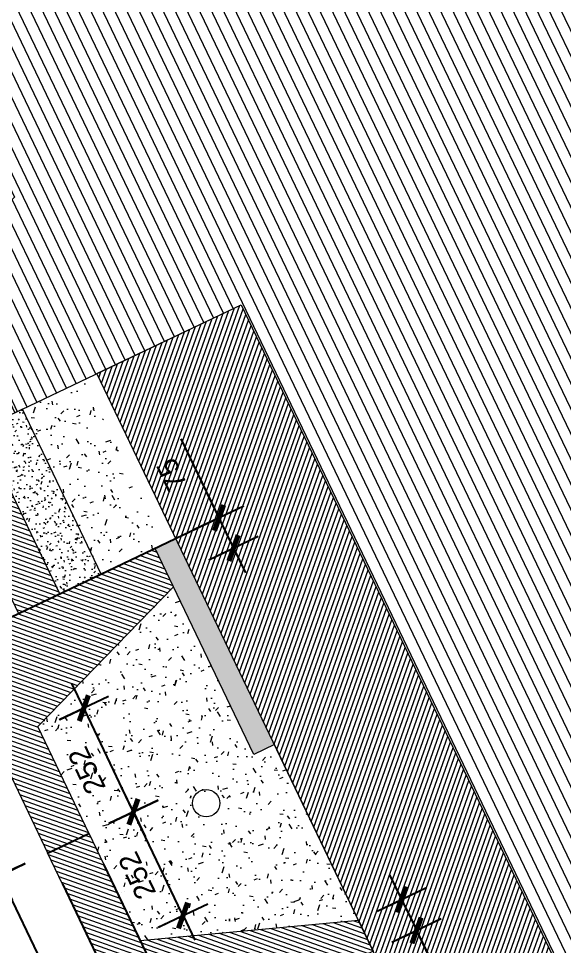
# Model space of a CAD drawing. Header units: metres. Extents: x 679304 to 680626, y 2747329 to 2750056.
# Drawn here: x 679480.395 to 679481.589, y 2747417.564 to 2747419.595 of the extents above; entities that cross this region are included whole.
import ezdxf

# ---------------------------------------------------------------- set-up
doc = ezdxf.new("R2010")
doc.units = ezdxf.units.M
doc.layers.add('01-TX-Dimensions_1-25', color=157, linetype='Continuous')
doc.layers.add('COTAUX', color=7, linetype='Continuous')
for name, color, linetype, lineweight in [('02-L-projecció', 6, 'Continuous', 5), ('02-L-seccionat', 4, 'Continuous', 5), ('3-TR Formigó', 252, 'Continuous', 0), ('3-TR terra compactada', 45, 'Continuous', 0)]:
    doc.layers.add(name, color=color, linetype=linetype, lineweight=lineweight)
doc.layers.add('3-TR tot_u', color=8, linetype='Continuous', lineweight=5, true_color=0x787878)
doc.layers.add('EIT_3 TR sorra', color=9, linetype='Continuous', true_color=0xd8ceb0)
doc.styles.get("Standard").update_dxf_attribs({"font": 'arial.ttf'})
doc.dimstyles.new('E20', dxfattribs={"dimscale": 0.03, "dimtxt": 1.5, "dimasz": 0.2, "dimexe": 0.1, "dimexo": 2.5, "dimgap": 1, "dimtad": 1, "dimdec": 0, "dimlfac": 1000, "dimzin": 0, "dimdsep": 46, "dimtxsty": 'Standard', "dimblk1": 'LINCOT200', "dimblk2": 'LINCOT200', "dimsah": 1, "dimcen": 0.1, "dimdle": 0.1, "dimclrt": 256, "dimadec": 0, "dimazin": 0, "dimtfac": 0.0153846153846154, "dimtdec": 0, "dimtofl": 0, "dimtmove": 0, "dimatfit": 3, "dimldrblk": 'LINCOT200', "dimfxl": 1, "dimtolj": 1, "dimtzin": 0, "dimarcsym": 0})

# ---------------------------------------------------------------- blocks, each defined once
blk = doc.blocks.new('Bench')
at = {"layer": '3-TR Formigó'}
h = blk.add_hatch(dxfattribs=at)
h.set_pattern_fill('ANSI31', color=256, scale=0.003, angle=-18.27604261032588, style=0)
h.set_pattern_definition([(44.99999999989514, (-45.49588849255814, 30.80655877431855), (-0.0067351920907895, 0.0067351920908142), [])])
h.paths.add_polyline_path([(0, -4.656613e-10), (0.50157939363271, -3.2475218177e-06), (0.50157939363271, -0.1000032475218177), (0.2407935219807274, -0.1000032475218177), (0.0750000006519258, -0.5499999993480742), (4.656613e-10, -0.5499999998137355)])
at = {"layer": '02-L-seccionat'}
blk.add_lwpolyline([(0, -4.656613e-10), (0.50157939363271, -3.2475218177e-06), (0.50157939363271, -0.1000032475218177), (0.2407935219807274, -0.1000032475218177), (0.0750000006519258, -0.5499999993480742), (4.656613e-10, -0.5499999998137355)], close=True, dxfattribs=at)
blk = doc.blocks.new('WTF Without Channel')
at = {"layer": '3-TR Formigó'}
h = blk.add_hatch(dxfattribs=at)
h.set_pattern_fill('ANSI31', color=256, scale=0.003, angle=-18.27604261032588, style=0)
h.set_pattern_definition([(44.99999999989514, (-45.49759603064983, 30.80652634575255), (-0.0067351920907895, 0.0067351920908142), [])])
h.paths.add_polyline_path([(3.710118844578869, 1.364845426839209), (3.208539450946159, 1.364842179783053), (3.208539450946159, 1.264842179783053), (3.469325322598142, 1.264842179783053), (3.616691238473095, 0.8648616320382722), (3.710118844578869, 0.8648616320382722)])
h = blk.add_hatch(dxfattribs=at)
h.set_pattern_fill('ANSI31', color=256, scale=0.003, style=0)
h.set_pattern_definition([(45, (1.508515510733572, -0.003939346392051), (-0.0067351920908019, 0.0067351920908019), [])])
h.paths.add_polyline_path([(4.110179208081869, 1.196019847877324), (3.710118844578869, 1.196019847877324), (3.710118844578869, 1.096019848249853), (4.110179208081869, 1.096019848249853)])
h = blk.add_hatch(dxfattribs=at)
h.set_pattern_fill('ANSI31', color=256, scale=0.003, angle=90, style=0)
h.set_pattern_definition([(135, (1.358779528952952, 0.1049445969983926), (-0.0067351920908019, -0.0067351920908019), [])])
h.paths.add_polyline_path([(4.110329755454406, 0.464878128050252), (4.110329755454406, 0.8148778565580336), (2.490238671648917, 0.8148778565580336), (2.490238671648917, 0.464878128050252)])
at = {"layer": '3-TR terra compactada'}
h = blk.add_hatch(dxfattribs=at)
h.set_pattern_fill('LINE', color=256, scale=0.0075, style=0)
h.set_pattern_definition([(3.2e-15, (-0.0845599917398725, -1.595055404119194), (0, 0.0238125), [])])
h.paths.add_polyline_path([(-5.5362639912e-06, 0.8741881636903938), (-5.5362373756e-06, -0.7499505232405764), (7.645201560558568, -0.7499505230225632), (7.644030673154993, 0.7866132804195951), (4.536513713151984, 0.8108087480970578), (4.458066120157297, 1.011425611906631), (4.110179208653628, 1.01413429750308), (4.110179208653628, 0.464878128050252), (2.490238671648917, 0.464878128050252), (2.376964243046694, 0.8574036178634836)])
at = {"layer": '3-TR tot_u'}
h = blk.add_hatch(dxfattribs=at)
h.set_pattern_fill('AR-CONC', color=256, scale=0.0005, angle=90.27678088138285)
h.set_pattern_definition([(140.2767808813828, (1.508662058954876, -5.145055403001606), (0.0075294083191467, 0.0911297702543662), [0.009525, -0.104775]), (85.2767808813829, (1.508662058954876, -5.145055403001606), (-0.0954421824638195, -0.0180829760590076), [0.00762, -0.083820292085]), (190.7282255813828, (1.509289507951786, -5.137461279863721), (-0.0879127702495888, 0.0730467939738314), [0.0080950044, -0.0890451223]), (136.4609808813828, (1.483262355321837, -5.145178103261624), (0.0203661653687272, 0.135639486306251), [0.0142875, -0.1571624999999999]), (186.9123384913828, (1.484959522154014, -5.133874822839165), (-0.1242850351344667, 0.1181030589831279), [0.01214251157, -0.13356780408]), (81.46093205138288, (1.483262355321837, -5.145178103261624), (-0.1242850351284048, 0.1181030589898943), [0.011429983535, -0.12572986596]), (111.2767808813828, (1.489550931100088, -5.1324475763801), (0.0507657992262747, 0.0760533183296827), [0.009525, -0.104775]), (56.27678088138285, (1.489550931100088, -5.1324475763801), (-0.092242182622578, 0.0304557734766822), [0.00762, -0.08382]), (161.7282258813828, (1.493781414394496, -5.126109799855384), (-0.041476383870818, 0.1065090916350388), [0.0080950044, -0.0890449688]), (127.7767808813828, (1.508662058954876, -5.145055403001606), (-0.0422844862299229, 0.0013400527942813), [0, -0.082804, 0, -0.08509, 0, -0.0841375]), (97.77678088138283, (1.508662058954876, -5.145055403001606), (-0.0502510964592918, 0.0331674693315446), [0, -0.048514, 0, -0.080899, 0, -0.0320675]), (57.77678088138284, (1.508798869744796, -5.173376072552444), (0.0025368385496153, 0.0678083435244748), [0, -0.03175, 0, -0.09906, 0, -0.131445]), (47.77678088138283, (1.508860219874805, -5.186075924368963), (-0.0130708823965968, 0.0740023123926836), [0, -0.041275, 0, -0.065786, 0, -0.093345])])
h.paths.add_polyline_path([(3.616691238473095, 0.8648616320382722), (3.469325322598142, 1.264842179783053), (2.94946111724866, 1.264874608349056), (2.783667596057057, 0.8148778565227985), (3.210238982585957, 0.8147716161262096), (3.210239198550107, 0.864894060604274)])
edge = h.paths.add_edge_path(flags=16)
edge.add_arc((3.158751374671872, 1.004837083723398), 0.0299999999999998, 0, 360)
h = blk.add_hatch(dxfattribs=at)
h.set_pattern_fill('AR-CONC', color=256, scale=0.00025, angle=90.2767808814877)
h.set_pattern_definition([(140.2767808814877, (1.508515510959258, 0.0655953390334085), (0.00376470415949, 0.04556488512719), [0.0047625, -0.0523875]), (85.2767808814877, (1.508515510959258, 0.0655953390334085), (-0.0477210912318932, -0.0090414880295911), [0.00381, -0.0419101460425]), (190.7282255814877, (1.508829235457707, 0.069392400602351), (-0.0439563851248612, 0.0365233969868352), [0.0040475022, -0.04452256115]), (136.4609808814877, (1.495815659142739, 0.0655339889033764), (0.0101830826842395, 0.0678197431531442), [0.00714375, -0.07858125]), (186.9123384914877, (1.496664242558817, 0.0711856291146074), (-0.0621425175673414, 0.0590515294914502), [0.006071255785, -0.0667839020399999]), (81.46093205148776, (1.495815659142739, 0.0655339889033764), (-0.0621425175643105, 0.0590515294948334), [0.0057149917675, -0.06286493298]), (111.2767808814877, (1.498959947031853, 0.071899252344144), (0.0253828996130678, 0.0380266591648878), [0.0047625, -0.0523875]), (56.27678088148773, (1.498959947031853, 0.071899252344144), (-0.0461210913113168, 0.0152278867382567), [0.00381, -0.04191]), (161.7282258814877, (1.501075188679051, 0.0750681406065059), (-0.0207381919355065, 0.0532545458174815), [0.0040475022, -0.0445224844]), (127.7767808814877, (1.508515510959258, 0.0655953390334085), (-0.0211422431149627, 0.0006700263971019), [0, -0.041402, 0, -0.042545, 0, -0.04206875]), (97.77678088148768, (1.508515510959258, 0.0655953390334085), (-0.0251255482296762, 0.0165837346657263), [0, -0.024257, 0, -0.0404495, 0, -0.01603375]), (57.77678088148769, (1.508583916354244, 0.0514350042579901), (0.0012684192747456, 0.0339041717622397), [0, -0.015875, 0, -0.04953, 0, -0.0657224999999999]), (47.77678088148769, (1.508614591419261, 0.0450850783497305), (-0.0065354411983661, 0.0370011561963299), [0, -0.0206375, 0, -0.032893, 0, -0.0466725])])
h.paths.add_polyline_path([(4.110179208307555, 0.9955545336753131), (4.110179211101506, 1.096019848249853), (3.710059241781741, 1.096019840572231), (3.71017619678999, 0.9955752804153528)])
h = blk.add_hatch(dxfattribs=at)
h.set_pattern_fill('AR-CONC', color=256, scale=0.0005, angle=90.27678088138285)
h.set_pattern_definition([(140.2767808813828, (1.508662058954876, -0.1450554030016073), (0.0075294083191467, 0.0911297702543662), [0.009525, -0.104775]), (85.2767808813829, (1.508662058954876, -0.1450554030016073), (-0.0954421824638195, -0.0180829760590076), [0.00762, -0.083820292085]), (190.7282255813828, (1.509289507951786, -0.1374612798637225), (-0.0879127702495888, 0.0730467939738314), [0.0080950044, -0.0890451223]), (136.4609808813828, (1.483262355321837, -0.1451781032616255), (0.0203661653687272, 0.135639486306251), [0.0142875, -0.1571624999999999]), (186.9123384913828, (1.484959522154014, -0.1338748228391662), (-0.1242850351344667, 0.1181030589831279), [0.01214251157, -0.13356780408]), (81.46093205138288, (1.483262355321837, -0.1451781032616255), (-0.1242850351284048, 0.1181030589898943), [0.011429983535, -0.12572986596]), (111.2767808813828, (1.489550931100088, -0.1324475763801018), (0.0507657992262747, 0.0760533183296827), [0.009525, -0.104775]), (56.27678088138285, (1.489550931100088, -0.1324475763801018), (-0.092242182622578, 0.0304557734766822), [0.00762, -0.08382]), (161.7282258813828, (1.493781414394496, -0.1261097998553851), (-0.041476383870818, 0.1065090916350388), [0.0080950044, -0.0890449688]), (127.7767808813828, (1.508662058954876, -0.1450554030016073), (-0.0422844862299229, 0.0013400527942813), [0, -0.082804, 0, -0.08509, 0, -0.0841375]), (97.77678088138283, (1.508662058954876, -0.1450554030016073), (-0.0502510964592918, 0.0331674693315446), [0, -0.048514, 0, -0.080899, 0, -0.0320675]), (57.77678088138284, (1.508798869744796, -0.1733760725524451), (0.0025368385496153, 0.0678083435244748), [0, -0.03175, 0, -0.09906, 0, -0.131445]), (47.77678088138283, (1.508860219874805, -0.1860759243689642), (-0.0130708823965968, 0.0740023123926836), [0, -0.041275, 0, -0.065786, 0, -0.093345])])
h.paths.add_polyline_path([(4.110179208307555, 0.9955545336753131), (3.710117713782119, 0.9955545259912858), (3.710549735427501, 0.8454961007017793), (3.710117697276621, 0.8448778702567658), (4.110325759097124, 0.8448778006694992)])
at = {"layer": 'EIT_3 TR sorra'}
h = blk.add_hatch(dxfattribs=at)
h.set_pattern_fill('ANSI36', color=256, scale=0.001075, angle=-1.014200710357326, style=0, double=1)
h.set_pattern_definition([(43.98579928964266, (1.508662058954876, -5.145055403001606), (0.0019272751255722, 0.006603891924044), [0.0085328125000001, -0.0017065625, 0, -0.0017065625])])
h.paths.add_polyline_path([(3.210239186613343, 0.8148778346380755), (3.710116552163444, 0.8148778784779915), (3.710118844578869, 0.8648616320382722), (3.210246988969242, 0.864894060604274)])
at = {"layer": '02-L-projecció'}
for points in [[(3.710118844578869, 0.9955545336753131), (4.110179208307555, 0.9955545336753131), (4.110179211101506, 1.145554533675313)], [(3.210239198550107, 0.8148778565580336), (3.210239198550107, 0.864894060604274), (3.618398776564776, 0.864894060604274)], [(3.710116552163444, 0.8148778565580336), (3.710118844578869, 0.8648616320382722)], [(2.708667595870792, 0.8148778565580336), (3.210238982585957, 0.8147716161262096)]]:
    blk.add_lwpolyline(points, dxfattribs=at)
blk.add_lwpolyline([(-5.5362639912e-06, 0.8741881636903938), (-5.5362373756e-06, -0.7499505232405764), (7.645201560558568, -0.7499505230225632), (7.644030673154993, 0.7866132804195951), (4.536513713151984, 0.8108087480970578), (4.458066120157297, 1.011425611906631), (4.110179208653628, 1.01413429750308), (4.110179208653628, 0.464878128050252), (2.490238671648917, 0.464878128050252), (2.376964243046694, 0.8574036178634836)], close=True, dxfattribs=at)
at = {"layer": '02-L-seccionat'}
for points in [[(3.710118844578869, 1.364845426839209), (3.208539450946159, 1.364842179783053), (3.208539450946159, 1.264842179783053), (3.469325322598142, 1.264842179783053), (3.616691238473095, 0.8648616320382722), (3.710118844578869, 0.8648616320382722)], [(4.110179208081869, 1.196019847877324), (3.710118844578869, 1.196019847877324), (3.710118844578869, 1.096019848249853), (4.110179208081869, 1.096019848249853)], [(2.490238671648917, 0.8148778565580336), (4.110329755454406, 0.8148778565580336), (4.110329755454406, 0.464878128050252), (2.490238671648917, 0.464878128050252)]]:
    blk.add_lwpolyline(points, close=True, dxfattribs=at)
blk.add_circle((3.158751374671872, 1.004837083723397), 0.03, dxfattribs=at)
blk.add_blockref('Bench', (2.708667595405131, 1.364877855870872))
blk = doc.blocks.new('LINCOT200')
for p, q in [((0, -9.999961704014426), (0, 10.00003829598554)), ((3.695e-13, 3.82959855756e-05), (10.00000000000051, 3.82959855756e-05))]:
    blk.add_line(p, q)
at = {"const_width": 1.875}
blk.add_lwpolyline([(3.535533801624467, -3.535495714255787), (-3.535533950636761, 3.535572157214076)], dxfattribs=at)
at = {"layer": 'COTAUX'}
blk.add_line((0, 0), (-1.249999999999914, 0), dxfattribs=at)
blk = doc.blocks.new('*D57')
at = {"layer": '01-TX-Dimensions_1-25', "color": 0, "lineweight": -2, "transparency": 16777216}
for p, q in [((679480.3906957001, 2747417.73609512), (679480.3521507994, 2747417.717662572)), ((679480.5686591208, 2747417.271868806), (679480.3574457638, 2747417.713543914)), ((679480.6070831434, 2747417.283592786), (679480.568541172, 2747417.265161638))]:
    blk.add_line(p, q, dxfattribs=at)
at = {"layer": 'DEFPOINTS', "color": 0, "transparency": 16777216}
for p in [(679480.458357112, 2747417.76845147), (679480.3548572559, 2747417.718956826), (679480.6747445551, 2747417.315949135)]:
    blk.add_point(p, dxfattribs=at)
at = {"layer": '01-TX-Dimensions_1-25', "color": 0, "lineweight": -2, "transparency": 16777216, "xscale": 0.006, "yscale": 0.006, "zscale": 0.006}
for p, rotation in [((679480.3548572559, 2747417.718956826), 115.5575828866667), ((679480.5712476287, 2747417.266455892), 295.5575828866667)]:
    blk.add_blockref('LINCOT200', p, dxfattribs=dict(at, rotation=rotation))
at = {"layer": '01-TX-Dimensions_1-25', "transparency": 16777216, "insert": (679480.4152602236, 2747417.469851653), "char_height": 0.045, "attachment_point": 5, "rotation": 115.55758288666671}
blk.add_mtext('\\A1;50.0', dxfattribs=at)
blk = doc.blocks.new('*D58')
at = {"layer": '01-TX-Dimensions_1-25', "color": 0, "lineweight": -2, "transparency": 16777216}
for p, q in [((679480.1750847175, 2747418.187080918), (679480.1364951862, 2747418.168627027)), ((679480.3522687482, 2747417.724369739), (679480.1417901507, 2747418.164508368)), ((679480.390740335, 2747417.736116465), (679480.3521507995, 2747417.717662572))]:
    blk.add_line(p, q, dxfattribs=at)
at = {"layer": 'DEFPOINTS', "color": 0, "transparency": 16777216}
for p in [(679480.2427461293, 2747418.219437267), (679480.1392016428, 2747418.169921281), (679480.4584017469, 2747417.768472814)]:
    blk.add_point(p, dxfattribs=at)
at = {"layer": '01-TX-Dimensions_1-25', "color": 0, "lineweight": -2, "transparency": 16777216, "xscale": 0.006, "yscale": 0.006, "zscale": 0.006}
for p, rotation in [((679480.1392016428, 2747418.169921281), 115.5575828866667), ((679480.3548572563, 2747417.718956826), 295.5575828866667)]:
    blk.add_blockref('LINCOT200', p, dxfattribs=dict(at, rotation=rotation))
at = {"layer": '01-TX-Dimensions_1-25', "transparency": 16777216, "insert": (679480.1992372306, 2747417.921584347), "char_height": 0.045, "attachment_point": 5, "rotation": 115.55758288666671}
blk.add_mtext('\\A1;500', dxfattribs=at)
blk = doc.blocks.new('*D61')
at = {"layer": '01-TX-Dimensions_1-25', "color": 0, "lineweight": -2, "transparency": 16777216}
for p, q in [((679481.206233282, 2747417.653246838), (679481.2359892612, 2747417.667476438)), ((679481.2358713127, 2747417.660769272), (679481.2630506695, 2747417.603933636)), ((679481.2385896548, 2747417.585585377), (679481.2683456338, 2747417.599814977)), ((679481.2656391774, 2747417.598520723), (679481.3374539405, 2747417.448346541))]:
    blk.add_line(p, q, dxfattribs=at)
at = {"layer": 'DEFPOINTS', "color": 0, "transparency": 16777216}
for p in [(679481.2332828046, 2747417.666182184), (679481.1385718699, 2747417.620890489), (679481.1709282431, 2747417.553229027)]:
    blk.add_point(p, dxfattribs=at)
at = {"layer": '01-TX-Dimensions_1-25', "color": 0, "lineweight": -2, "transparency": 16777216, "xscale": 0.006, "yscale": 0.006, "zscale": 0.006}
for p, rotation in [((679481.2332828046, 2747417.666182184), 115.5575828866667), ((679481.2656391774, 2747417.598520723), 295.5575828866667)]:
    blk.add_blockref('LINCOT200', p, dxfattribs=dict(at, rotation=rotation))
at = {"layer": '01-TX-Dimensions_1-25', "transparency": 16777216, "insert": (679481.2629040369, 2747417.48165915), "char_height": 0.045, "attachment_point": 5, "rotation": 115.55758288666671}
blk.add_mtext('\\A1;75', dxfattribs=at)
blk = doc.blocks.new('*D62')
at = {"layer": '01-TX-Dimensions_1-25', "color": 0, "lineweight": -2, "transparency": 16777216}
for p, q in [((679480.8335927743, 2747418.501985912), (679480.7507755297, 2747418.675167742)), ((679480.378066066, 2747418.284148584), (679480.8362992307, 2747418.503280166)), ((679480.8626258567, 2747418.441273891), (679480.8361812822, 2747418.496573)), ((679480.838165259, 2747418.422925832), (679480.867920821, 2747418.437155233))]:
    blk.add_line(p, q, dxfattribs=at)
at = {"layer": 'DEFPOINTS', "color": 0, "transparency": 16777216}
for p in [(679480.8335927743, 2747418.501985912), (679480.7705038468, 2747418.390569482), (679480.3104046541, 2747418.251792236)]:
    blk.add_point(p, dxfattribs=at)
at = {"layer": '01-TX-Dimensions_1-25', "color": 0, "lineweight": -2, "transparency": 16777216, "xscale": 0.006, "yscale": 0.006, "zscale": 0.006}
for p, rotation in [((679480.8335927743, 2747418.501985912), 115.5575828866667), ((679480.8652143645, 2747418.435860979), 295.5575828866667)]:
    blk.add_blockref('LINCOT200', p, dxfattribs=dict(at, rotation=rotation))
at = {"layer": '01-TX-Dimensions_1-25', "transparency": 16777216, "insert": (679480.7299071493, 2747418.596225176), "char_height": 0.045, "attachment_point": 5, "rotation": 115.55758288666671}
blk.add_mtext('\\A1;75', dxfattribs=at)
blk = doc.blocks.new('*D63')
at = {"layer": '01-TX-Dimensions_1-25', "color": 0, "lineweight": -2, "transparency": 16777216}
for p, q in [((679480.5809274521, 2747417.743925744), (679480.8190030329, 2747417.246014353)), ((679480.4907547194, 2747417.700809787), (679480.7288303002, 2747417.202898398)), ((679480.8122958719, 2747417.246132636), (679480.7329492233, 2747417.208193156)), ((679480.7275361812, 2747417.205604918), (679480.5635441566, 2747417.127192378))]:
    blk.add_line(p, q, dxfattribs=at)
at = {"layer": 'DEFPOINTS', "color": 0, "transparency": 16777216}
for p in [(679480.5485744792, 2747417.81158877), (679480.4584017466, 2747417.768472814), (679480.7275361825, 2747417.205604918)]:
    blk.add_point(p, dxfattribs=at)
at = {"layer": '01-TX-Dimensions_1-25', "color": 0, "lineweight": -2, "transparency": 16777216, "xscale": 0.006, "yscale": 0.006, "zscale": 0.006}
for p, rotation in [((679480.8177089139, 2747417.248720875), 25.55472479935695), ((679480.7275361812, 2747417.205604918), 205.5547247993569)]:
    blk.add_blockref('LINCOT200', p, dxfattribs=dict(at, rotation=rotation))
at = {"layer": '01-TX-Dimensions_1-25', "transparency": 16777216, "insert": (679480.6563303251, 2747417.112837784), "char_height": 0.045, "attachment_point": 5, "rotation": 205.55472479935693}
blk.add_mtext('\\A1;100', dxfattribs=at)
blk = doc.blocks.new('*D64')
at = {"layer": '01-TX-Dimensions_1-25', "color": 0, "lineweight": -2, "transparency": 16777216}
for p, q in [((679480.5937304357, 2747417.83316635), (679480.6489314782, 2747417.859550617)), ((679480.7521237833, 2747417.63669546), (679480.6488122032, 2747417.852843473)), ((679480.702216891, 2747417.606191487), (679480.7574179334, 2747417.632575754))]:
    blk.add_line(p, q, dxfattribs=at)
at = {"layer": 'DEFPOINTS', "color": 0, "transparency": 16777216}
for p in [(679480.6462247658, 2747417.858256897), (679480.5260626263, 2747417.800823381), (679480.6345490816, 2747417.573848519)]:
    blk.add_point(p, dxfattribs=at)
at = {"layer": '01-TX-Dimensions_1-25', "color": 0, "lineweight": -2, "transparency": 16777216, "xscale": 0.006, "yscale": 0.006, "zscale": 0.006}
for p, rotation in [((679480.6462247656, 2747417.858256898), 115.5462524838652), ((679480.754711221, 2747417.631282035), 295.5462524838652)]:
    blk.add_blockref('LINCOT200', p, dxfattribs=dict(at, rotation=rotation))
at = {"layer": '01-TX-Dimensions_1-25', "transparency": 16777216, "insert": (679480.6543024475, 2747417.718511441), "char_height": 0.045, "attachment_point": 5, "rotation": 115.54625248386522}
blk.add_mtext('\\A1;252', dxfattribs=at)
blk = doc.blocks.new('*D65')
at = {"layer": '01-TX-Dimensions_1-25', "color": 0, "lineweight": -2, "transparency": 16777216}
for p, q in [((679480.4851881895, 2747418.060142039), (679480.5403947106, 2747418.086542337)), ((679480.6436333715, 2747417.863702809), (679480.5402767621, 2747418.07983517)), ((679480.593720334, 2747417.833183143), (679480.6489283359, 2747417.85958415))]:
    blk.add_line(p, q, dxfattribs=at)
at = {"layer": 'DEFPOINTS', "color": 0, "transparency": 16777216}
for p in [(679480.5376882541, 2747418.085248083), (679480.4175267777, 2747418.027785689), (679480.526058922, 2747417.800826794)]:
    blk.add_point(p, dxfattribs=at)
at = {"layer": '01-TX-Dimensions_1-25', "color": 0, "lineweight": -2, "transparency": 16777216, "xscale": 0.006, "yscale": 0.006, "zscale": 0.006}
for p, rotation in [((679480.5376882541, 2747418.085248083), 115.5575828866667), ((679480.6462218794, 2747417.858289895), 295.5575828866667)]:
    blk.add_blockref('LINCOT200', p, dxfattribs=dict(at, rotation=rotation))
at = {"layer": '01-TX-Dimensions_1-25', "transparency": 16777216, "insert": (679480.5441628483, 2747417.948914283), "char_height": 0.045, "attachment_point": 5, "rotation": 115.55758288666671}
blk.add_mtext('\\A1;252', dxfattribs=at)

msp = doc.modelspace()

# ---------------------------------------------------------------- block references
at = {"rotation": 115.5575828866667}
msp.add_blockref('WTF Without Channel', (679483.0746399838, 2747415.46115167), dxfattribs=at)

# ---------------------------------------------------------------- dimensions: what is measured, and where the dimension line sits
at = {"layer": '01-TX-Dimensions_1-25'}
dim = msp.add_linear_dim(base=(679480.8335927743, 2747418.501985912), p1=(679480.7705038469, 2747418.390569483), p2=(679480.310404654, 2747418.251792236), angle=115.5575828866667, text='75', dimstyle='E20', dxfattribs=at)
dim.commit()
dim.dimension.update_dxf_attribs({"geometry": '*D62', "text_midpoint": (679480.7776162911, 2747418.619040154), "dimtype": 160})
for base, p1, p2, picture, middle in [((679480.1392016428, 2747418.169921281), (679480.458401747, 2747417.768472814), (679480.2427461295, 2747418.219437268), '*D58', (679480.1992372308, 2747417.921584347)), ((679480.5376882541, 2747418.085248083), (679480.526058922, 2747417.800826795), (679480.4175267778, 2747418.02778569), '*D65', (679480.5441628485, 2747417.948914283))]:
    dim = msp.add_linear_dim(base=base, p1=p1, p2=p2, angle=115.5575828866667, dimstyle='E20', dxfattribs=at)
    dim.commit()
    dim.dimension.update_dxf_attribs({"geometry": picture, "text_midpoint": middle})
for base, p1, p2, angle, picture, middle, dimtype in [((679480.6462247658, 2747417.858256897), (679480.6345490816, 2747417.573848519), (679480.5260626263, 2747417.800823381), 115.54625253728955, '*D64', (679480.7020991849, 2747417.741356695), 161), ((679480.7275361825, 2747417.205604918), (679480.5485744796, 2747417.81158877), (679480.458401747, 2747417.768472814), 205.55472460973726, '*D63', (679480.6334780029, 2747417.160631142), 161), ((679481.2332828046, 2747417.666182184), (679481.1709282431, 2747417.553229029), (679481.13857187, 2747417.62089049), 115.5575828866667, '*D61', (679481.310613179, 2747417.504474128), 160)]:
    dim = msp.add_linear_dim(base=base, p1=p1, p2=p2, angle=angle, dimstyle='E20', dxfattribs=at)
    dim.commit()
    dim.dimension.update_dxf_attribs({"geometry": picture, "text_midpoint": middle, "dimtype": dimtype})
dim = msp.add_linear_dim(base=(679480.3548572559, 2747417.718956826), p1=(679480.6747445554, 2747417.315949136), p2=(679480.4583571122, 2747417.76845147), angle=115.5575828866667, text='50.0', dimstyle='E20', dxfattribs=at)
dim.commit()
dim.dimension.update_dxf_attribs({"geometry": '*D57', "text_midpoint": (679480.4152602236, 2747417.469851653)})

doc.saveas('drawing.dxf')
